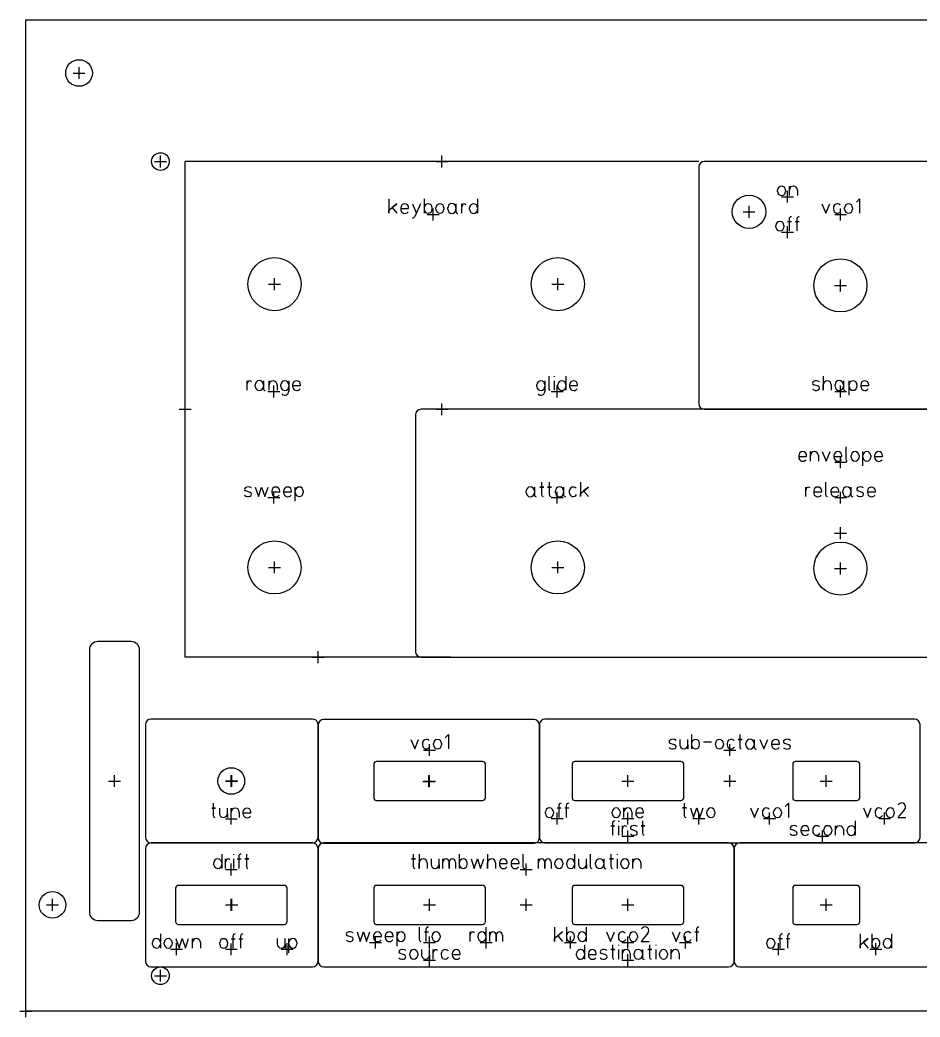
# Model space of a CAD drawing. Header units: millimetres. Extents: x -1 to 394, y -1 to 178.
# Drawn here: x -1.1 to 160.3, y -1.1 to 177.8 of the extents above; entities that cross this region are included whole.
import ezdxf

# ---------------------------------------------------------------- set-up
doc = ezdxf.new("R2010")
doc.units = ezdxf.units.MM
for name, color, linetype in [('Contour', 7, 'CONTINUOUS'), ('Engraving', 7, 'CONTINUOUS'), ('Reference_points', 1, 'CONTINUOUS')]:
    doc.layers.add(name, color=color, linetype=linetype)

msp = doc.modelspace()

# ---------------------------------------------------------------- linework, layer by layer
at = {"layer": 'Contour', "color": 7, "linetype": 'CONTINUOUS'}
for p, q in [((0, 0), (0, 177.8)), ((0, 177.8), (393.7, 177.8)), ((18.874, 66.275), (12.874, 66.275)), ((11.374, 64.775), (11.374, 17.775)), ((20.374, 17.775), (20.374, 64.775)), ((81.89, 44.775), (62.89, 44.775)), ((117.45, 44.775), (98.45, 44.775)), ((149.01, 44.775), (138.01, 44.775)), ((62.39, 44.275), (62.39, 38.275)), ((82.39, 38.275), (82.39, 44.275)), ((97.95, 44.275), (97.95, 38.275)), ((117.95, 38.275), (117.95, 44.275)), ((137.51, 44.275), (137.51, 38.275)), ((149.51, 38.275), (149.51, 44.275)), ((62.89, 37.775), (81.89, 37.775)), ((98.45, 37.775), (117.45, 37.775)), ((138.01, 37.775), (149.01, 37.775)), ((26.83, 22.05), (26.83, 16.05)), ((46.33, 22.55), (27.33, 22.55)), ((46.83, 16.05), (46.83, 22.05)), ((62.39, 22.05), (62.39, 16.05)), ((81.89, 22.55), (62.89, 22.55)), ((82.39, 16.05), (82.39, 22.05)), ((97.95, 22.05), (97.95, 16.05)), ((117.45, 22.55), (98.45, 22.55)), ((117.95, 16.05), (117.95, 22.05)), ((137.51, 22.05), (137.51, 16.05)), ((149.01, 22.55), (138.01, 22.55)), ((149.51, 16.05), (149.51, 22.05)), ((12.874, 16.275), (18.874, 16.275)), ((27.33, 15.55), (46.33, 15.55)), ((62.89, 15.55), (81.89, 15.55)), ((98.45, 15.55), (117.45, 15.55)), ((138.01, 15.55), (149.01, 15.55)), ((393.7, 0), (0, 0))]:
    msp.add_line(p, q, dxfattribs=at)
for centre, radius in [((9.525, 168.278), 2.387), ((24.13, 152.4), 1.587), ((129.67, 143.39), 3), ((44.577, 130.4), 4.762), ((95.377, 130.4), 4.762), ((146.05, 130.175), 4.762), ((44.577, 79.6), 4.762), ((95.377, 79.6), 4.762), ((146.05, 79.375), 4.762), ((36.83, 41.275), 2.387), ((4.775, 19.05), 2.387), ((24.13, 6.35), 1.587)]:
    msp.add_circle(centre, radius, dxfattribs=at)
for centre, radius, start, end in [((12.874, 64.775), 1.5, 90, 180), ((18.874, 64.775), 1.5, 0, 90), ((62.89, 44.275), 0.5, 90, 180), ((81.89, 44.275), 0.5, 0, 90), ((98.45, 44.275), 0.5, 90, 180), ((117.45, 44.275), 0.5, 0, 90), ((138.01, 44.275), 0.5, 90, 180), ((149.01, 44.275), 0.5, 0, 90), ((62.89, 38.275), 0.5, 180, 270), ((81.89, 38.275), 0.5, 270, 360), ((98.45, 38.275), 0.5, 180, 270), ((117.45, 38.275), 0.5, 270, 360), ((138.01, 38.275), 0.5, 180, 270), ((149.01, 38.275), 0.5, 270, 360), ((27.33, 22.05), 0.5, 90, 180), ((46.33, 22.05), 0.5, 0, 90), ((62.89, 22.05), 0.5, 90, 180), ((81.89, 22.05), 0.5, 0, 90), ((98.45, 22.05), 0.5, 90, 180), ((117.45, 22.05), 0.5, 0, 90), ((138.01, 22.05), 0.5, 90, 180), ((149.01, 22.05), 0.5, 0, 90), ((12.874, 17.775), 1.5, 180, 270), ((18.874, 17.775), 1.5, 270, 360), ((27.33, 16.05), 0.5, 180, 270), ((46.33, 16.05), 0.5, 270, 360), ((62.89, 16.05), 0.5, 180, 270), ((81.89, 16.05), 0.5, 270, 360), ((98.45, 16.05), 0.5, 180, 270), ((117.45, 16.05), 0.5, 270, 360), ((138.01, 16.05), 0.5, 180, 270), ((149.01, 16.05), 0.5, 270, 360)]:
    msp.add_arc(centre, radius, start, end, dxfattribs=at)
at = {"layer": 'Engraving', "color": 7, "linetype": 'CONTINUOUS'}
for p, q in [((28.575, 63.501), (28.575, 152.401)), ((120.65, 152.401), (28.576, 152.401)), ((170.45, 152.402), (121.65, 152.402)), ((120.65, 151.402), (120.65, 108.952)), ((134.80373, 147.00794), (134.80373, 147.29272)), ((136.22762, 147.29272), (136.22762, 147.00794)), ((136.91073, 146.295), (136.91073, 148.00367)), ((136.91073, 148.00367), (136.91073, 147.29172)), ((138.33462, 147.29172), (138.33462, 146.295)), ((65.10373, 145.683), (65.10373, 143.12)), ((71.42773, 145.682), (71.42773, 143.83094)), ((80.99462, 145.681), (80.99462, 143.82994)), ((148.91573, 145.11144), (149.48529, 145.681)), ((149.48529, 145.681), (149.48529, 143.118)), ((65.10373, 143.68956), (66.52762, 144.82867)), ((65.10373, 143.12), (65.10373, 143.68956)), ((66.52762, 144.82867), (65.67329, 144.1452)), ((65.67329, 144.1452), (66.52762, 143.12)), ((67.21173, 144.11572), (67.21173, 143.83094)), ((67.21173, 143.97333), (68.63562, 143.97333)), ((68.63562, 143.97333), (68.63562, 144.11572)), ((69.31973, 144.82767), (70.0032, 143.20443)), ((70.74362, 144.82767), (69.71842, 142.52097)), ((71.42773, 144.11572), (71.42773, 143.119)), ((72.85162, 143.83094), (72.85162, 144.11572)), ((73.53473, 143.83094), (73.53473, 144.11572)), ((74.95862, 144.11572), (74.95862, 143.83094)), ((75.64173, 143.82994), (75.64173, 144.11472)), ((77.12258, 144.82667), (77.12258, 143.82994)), ((77.12258, 144.11472), (77.12258, 143.43126)), ((78.14773, 143.118), (78.14773, 144.82667)), ((78.14773, 144.82667), (78.14773, 144.25711)), ((79.57073, 143.77299), (79.57073, 144.11472)), ((80.99462, 144.11472), (80.99462, 143.118)), ((142.70773, 144.82867), (143.41968, 143.12)), ((143.41968, 143.12), (144.13162, 144.82867)), ((144.81573, 144.11672), (144.81573, 143.83194)), ((146.80873, 143.83094), (146.80873, 144.11572)), ((148.23262, 144.11572), (148.23262, 143.83094)), ((136.56926, 141.65167), (137.2812, 141.65167)), ((136.85403, 142.07883), (136.85403, 139.943)), ((137.93526, 141.65167), (138.6472, 141.65167)), ((138.22003, 142.07883), (138.22003, 139.943)), ((134.48973, 140.65594), (134.48973, 140.94072)), ((135.91362, 140.94072), (135.91362, 140.65594)), ((39.68073, 111.36), (39.68073, 113.06867)), ((39.68073, 113.06867), (39.68073, 112.49911)), ((42.58558, 113.06867), (42.58558, 112.07194)), ((43.61173, 111.36), (43.61173, 113.06867)), ((43.61173, 113.06867), (43.61173, 112.35672)), ((47.14262, 113.06867), (47.14262, 112.07194)), ((93.05962, 113.06867), (93.05962, 112.07194)), ((93.74373, 113.923), (93.74373, 111.70173)), ((94.71273, 113.922), (94.71273, 113.77961)), ((94.71273, 113.06767), (94.71273, 111.359)), ((96.82062, 113.922), (96.82062, 112.07094)), ((142.99373, 113.923), (142.99373, 111.36)), ((146.58258, 113.06867), (146.58258, 112.07194)), ((147.60773, 112.07194), (147.60773, 113.06867)), ((41.10473, 112.07194), (41.10473, 112.35672)), ((42.58558, 112.35672), (42.58558, 111.67326)), ((45.03562, 112.35672), (45.03562, 111.36)), ((45.71873, 112.01499), (45.71873, 112.35672)), ((47.14262, 112.35672), (47.14262, 111.21761)), ((47.82573, 112.35672), (47.82573, 112.07194)), ((47.82573, 112.21433), (49.24962, 112.21433)), ((49.24962, 112.21433), (49.24962, 112.35672)), ((91.63573, 112.01499), (91.63573, 112.35672)), ((93.05962, 112.35672), (93.05962, 111.21761)), ((95.39673, 112.01399), (95.39673, 112.35572)), ((96.82062, 112.35572), (96.82062, 111.359)), ((97.50373, 112.35572), (97.50373, 112.07094)), ((97.50373, 112.21333), (98.92762, 112.21333)), ((98.92762, 112.21333), (98.92762, 112.35572)), ((142.05346, 112.10042), (141.28456, 112.35672)), ((142.99373, 111.36), (142.99373, 112.35672)), ((144.41762, 112.35672), (144.41762, 111.36)), ((145.10173, 112.07194), (145.10173, 112.35672)), ((146.58258, 112.35672), (146.58258, 111.67326)), ((147.60773, 110.50567), (147.60773, 112.35672)), ((149.03162, 112.35672), (149.03162, 112.07194)), ((149.71473, 112.35572), (149.71473, 112.07094)), ((149.71473, 112.21333), (151.13862, 112.21333)), ((151.13862, 112.21333), (151.13862, 112.35572)), ((221.251, 107.953), (70.849, 107.953)), ((121.65, 107.952), (170.45, 107.952)), ((69.849, 106.953), (69.849, 64.503)), ((140.68673, 98.656), (140.68673, 100.36467)), ((140.68673, 100.36467), (140.68673, 99.65272)), ((142.79473, 100.36467), (143.50668, 98.656)), ((143.50668, 98.656), (144.21862, 100.36467)), ((147.00973, 101.219), (147.00973, 98.99773)), ((150.08473, 99.36594), (150.08473, 100.36267)), ((138.57873, 99.65272), (138.57873, 99.36794)), ((138.57873, 99.51033), (140.00262, 99.51033)), ((140.00262, 99.51033), (140.00262, 99.65272)), ((142.11062, 99.65272), (142.11062, 98.656)), ((144.90273, 99.65272), (144.90273, 99.36794)), ((144.90273, 99.51033), (146.32662, 99.51033)), ((146.32662, 99.51033), (146.32662, 99.65272)), ((147.97773, 99.36694), (147.97773, 99.65172)), ((149.40162, 99.65172), (149.40162, 99.36694)), ((150.08473, 97.79967), (150.08473, 99.65072)), ((151.50862, 99.65072), (151.50862, 99.36594)), ((152.19173, 99.64972), (152.19173, 99.36494)), ((152.19173, 99.50733), (153.61562, 99.50733)), ((153.61562, 99.50733), (153.61562, 99.64972)), ((92.46303, 94.867), (92.46303, 94.01267)), ((93.83003, 94.866), (93.83003, 94.01167)), ((99.43973, 94.864), (99.43973, 92.301)), ((143.39173, 94.867), (143.39173, 92.64573)), ((40.19346, 93.04442), (39.42456, 93.30072)), ((41.13373, 94.01267), (41.70329, 92.304)), ((41.70329, 92.304), (42.27284, 94.01267)), ((42.27284, 94.01267), (42.8424, 92.304)), ((42.8424, 92.304), (43.41196, 94.01267)), ((44.09573, 93.30072), (44.09573, 93.01594)), ((44.09573, 93.15833), (45.51962, 93.15833)), ((45.51962, 93.15833), (45.51962, 93.30072)), ((46.20273, 93.30072), (46.20273, 93.01594)), ((46.20273, 93.15833), (47.62662, 93.15833)), ((47.62662, 93.15833), (47.62662, 93.30072)), ((48.30973, 93.01594), (48.30973, 94.01267)), ((48.30973, 91.44967), (48.30973, 93.30072)), ((49.73362, 93.30072), (49.73362, 93.01594)), ((89.69973, 93.01594), (89.69973, 93.30072)), ((91.18058, 94.01267), (91.18058, 93.01594)), ((91.18058, 93.30072), (91.18058, 92.61726)), ((92.8902, 94.01267), (92.17826, 94.01267)), ((92.17826, 94.01267), (92.46303, 94.01267)), ((92.46303, 94.01267), (92.8902, 94.01267)), ((92.46303, 94.01267), (92.46303, 92.64573)), ((94.2572, 94.01167), (93.54526, 94.01167)), ((93.54526, 94.01167), (93.83003, 94.01167)), ((93.83003, 94.01167), (94.2572, 94.01167)), ((93.83003, 94.01167), (93.83003, 92.64473)), ((94.94073, 93.01394), (94.94073, 93.29872)), ((96.42158, 94.01067), (96.42158, 93.01394)), ((96.42158, 93.29872), (96.42158, 92.61526)), ((97.44673, 93.29872), (97.44673, 93.01394)), ((99.43973, 92.87056), (100.86362, 94.00967)), ((100.86362, 94.00967), (100.00929, 93.3262)), ((100.00929, 93.3262), (100.86362, 92.301)), ((139.85973, 92.304), (139.85973, 94.01267)), ((139.85973, 94.01267), (139.85973, 93.44311)), ((141.28373, 93.30072), (141.28373, 93.01594)), ((141.28373, 93.15833), (142.70762, 93.15833)), ((142.70762, 93.15833), (142.70762, 93.30072)), ((144.36073, 93.29972), (144.36073, 93.01494)), ((144.36073, 93.15733), (145.78462, 93.15733)), ((145.78462, 93.15733), (145.78462, 93.29972)), ((146.46773, 93.01494), (146.46773, 93.29972)), ((147.94858, 94.01167), (147.94858, 93.01494)), ((147.94858, 93.29972), (147.94858, 92.61626)), ((149.97046, 93.04342), (149.20156, 93.29972)), ((150.90973, 93.29972), (150.90973, 93.01494)), ((150.90973, 93.15733), (152.33362, 93.15733)), ((152.33362, 93.15733), (152.33362, 93.29972)), ((99.43973, 92.301), (99.43973, 92.87056)), ((76.2, 63.501), (28.576, 63.501)), ((70.849, 63.503), (221.251, 63.503)), ((51.3895, 52.394), (22.4325, 52.394)), ((91.079, 52.324), (53.389, 52.324)), ((159.3375, 52.388), (93.0765, 52.388)), ((21.4325, 51.394), (21.4325, 31.168)), ((52.389, 51.324), (52.389, 31.098)), ((52.3895, 31.168), (52.3895, 51.394)), ((92.0765, 51.388), (92.0765, 31.162)), ((92.079, 31.098), (92.079, 51.324)), ((160.3375, 31.162), (160.3375, 51.388)), ((69.00173, 48.73967), (69.71368, 47.031)), ((69.71368, 47.031), (70.42562, 48.73967)), ((75.20973, 49.02244), (75.77929, 49.592)), ((75.77929, 49.592), (75.77929, 47.029)), ((117.26573, 48.73967), (117.26573, 47.74294)), ((118.68962, 47.031), (118.68962, 48.73967)), ((119.37373, 49.594), (119.37373, 47.74294)), ((121.48173, 48.3125), (122.96258, 48.3125)), ((128.4312, 48.73767), (127.71926, 48.73767)), ((127.71926, 48.73767), (128.00403, 48.73767)), ((128.00403, 49.592), (128.00403, 48.73767)), ((128.00403, 48.73767), (128.4312, 48.73767)), ((128.00403, 48.73767), (128.00403, 47.37073)), ((130.59458, 48.73667), (130.59458, 47.73994)), ((131.61973, 48.73667), (132.33168, 47.028)), ((132.33168, 47.028), (133.04362, 48.73667)), ((71.10973, 48.02772), (71.10973, 47.74294)), ((73.10273, 47.74194), (73.10273, 48.02672)), ((74.52662, 48.02672), (74.52662, 47.74194)), ((116.32546, 47.77142), (115.55656, 48.02772)), ((118.68962, 47.74294), (118.68962, 47.031)), ((119.37373, 48.02772), (119.37373, 47.031)), ((120.79762, 47.74294), (120.79762, 48.02772)), ((123.64673, 47.74294), (123.64673, 48.02772)), ((125.07062, 48.02772), (125.07062, 47.74294)), ((125.75473, 48.02672), (125.75473, 47.74194)), ((129.11373, 47.73994), (129.11373, 48.02472)), ((130.59458, 48.02472), (130.59458, 47.34126)), ((133.72673, 48.02472), (133.72673, 47.73994)), ((133.72673, 47.88233), (135.15062, 47.88233)), ((135.15062, 47.88233), (135.15062, 48.02472)), ((136.83046, 47.76842), (136.06156, 48.02472)), ((34.0252, 36.42567), (33.31326, 36.42567)), ((33.31326, 36.42567), (33.59803, 36.42567)), ((33.59803, 37.28), (33.59803, 36.42567)), ((33.59803, 36.42567), (34.0252, 36.42567)), ((33.59803, 36.42567), (33.59803, 35.05873)), ((34.70873, 36.42467), (34.70873, 35.42794)), ((36.13262, 34.716), (36.13262, 36.42467)), ((36.81673, 34.716), (36.81673, 36.42467)), ((36.81673, 36.42467), (36.81673, 35.71272)), ((95.25026, 36.43567), (95.9622, 36.43567)), ((95.53503, 36.86283), (95.53503, 34.727)), ((96.61626, 36.43567), (97.3282, 36.43567)), ((96.90103, 36.86283), (96.90103, 34.727)), ((107.23973, 34.727), (107.23973, 36.43567)), ((107.23973, 36.43567), (107.23973, 35.72372)), ((118.4732, 36.43667), (117.76126, 36.43667)), ((117.76126, 36.43667), (118.04603, 36.43667)), ((118.04603, 37.291), (118.04603, 36.43667)), ((118.04603, 36.43667), (118.4732, 36.43667)), ((118.04603, 36.43667), (118.04603, 35.06973)), ((119.15673, 36.43567), (119.72629, 34.727)), ((119.72629, 34.727), (120.29584, 36.43567)), ((120.29584, 36.43567), (120.8654, 34.727)), ((120.8654, 34.727), (121.43496, 36.43567)), ((129.96073, 36.43667), (130.67268, 34.728)), ((130.67268, 34.728), (131.38462, 36.43667)), ((136.16873, 36.71944), (136.73829, 37.289)), ((136.73829, 37.289), (136.73829, 34.726)), ((150.17373, 36.43667), (150.88568, 34.728)), ((150.88568, 34.728), (151.59762, 36.43667)), ((157.5788, 36.17837), (156.38273, 34.726)), ((156.41121, 37.0327), (156.58208, 37.17509)), ((36.13262, 35.42794), (36.13262, 34.716)), ((38.24062, 35.71272), (38.24062, 34.716)), ((38.92373, 35.71272), (38.92373, 35.42794)), ((38.92373, 35.57033), (40.34762, 35.57033)), ((40.34762, 35.57033), (40.34762, 35.71272)), ((93.17073, 35.43994), (93.17073, 35.72472)), ((94.59462, 35.72472), (94.59462, 35.43994)), ((105.13173, 35.43994), (105.13173, 35.72472)), ((106.28473, 34.116), (106.28473, 33.97361)), ((106.55562, 35.72472), (106.55562, 35.43994)), ((108.66362, 35.72372), (108.66362, 34.727)), ((109.34673, 35.72372), (109.34673, 35.43894)), ((109.34673, 35.58133), (110.77062, 35.58133)), ((110.58403, 34.116), (110.58403, 33.26167)), ((110.77062, 35.58133), (110.77062, 35.72372)), ((122.11773, 35.43894), (122.11773, 35.72372)), ((123.54162, 35.72372), (123.54162, 35.43894)), ((132.06873, 35.72472), (132.06873, 35.43994)), ((134.06173, 35.43894), (134.06173, 35.72372)), ((135.48562, 35.72372), (135.48562, 35.43894)), ((148.71462, 34.114), (148.71462, 32.26294)), ((152.28173, 35.72472), (152.28173, 35.43994)), ((154.27573, 35.43894), (154.27573, 35.72372)), ((155.69962, 35.72372), (155.69962, 35.43894)), ((156.38273, 34.726), (157.80662, 34.726)), ((104.88926, 33.26167), (105.6012, 33.26167)), ((105.17403, 33.68883), (105.17403, 31.553)), ((106.28473, 33.26167), (106.28473, 31.553)), ((106.96873, 31.553), (106.96873, 33.26167)), ((106.96873, 33.26167), (106.96873, 32.69211)), ((109.38846, 32.29342), (108.61956, 32.54972)), ((111.0112, 33.26167), (110.29926, 33.26167)), ((110.29926, 33.26167), (110.58403, 33.26167)), ((110.58403, 33.26167), (111.0112, 33.26167)), ((110.58403, 33.26167), (110.58403, 31.89473)), ((138.03446, 32.29342), (137.26556, 32.54972)), ((138.97473, 32.54972), (138.97473, 32.26494)), ((138.97473, 32.40733), (140.39862, 32.40733)), ((140.39862, 32.40733), (140.39862, 32.54972)), ((141.08273, 32.54972), (141.08273, 32.26494)), ((143.07673, 32.26394), (143.07673, 32.54872)), ((144.50062, 32.54872), (144.50062, 32.26394)), ((145.18373, 31.551), (145.18373, 33.25967)), ((145.18373, 33.25967), (145.18373, 32.54772)), ((146.60762, 32.54772), (146.60762, 31.551)), ((147.29073, 32.20599), (147.29073, 32.54772)), ((148.71462, 32.54772), (148.71462, 31.551)), ((21.4305, 29.1635), (21.4305, 8.9385)), ((51.3875, 30.1635), (22.4305, 30.1635)), ((22.4325, 30.168), (51.3895, 30.168)), ((52.387, 29.1635), (52.387, 8.9385)), ((52.3875, 8.9385), (52.3875, 29.1635)), ((126.001, 30.1635), (53.387, 30.1635)), ((53.389, 30.098), (91.079, 30.098)), ((93.0765, 30.162), (159.3375, 30.162)), ((127.0005, 29.1635), (127.0005, 8.9385)), ((127.001, 8.9385), (127.001, 29.1635)), ((266.8915, 30.1635), (128.0005, 30.1635)), ((35.12262, 28.163), (35.12262, 26.31194)), ((35.80673, 25.6), (35.80673, 27.30867)), ((35.80673, 27.30867), (35.80673, 26.73911)), ((37.22973, 28.163), (37.22973, 28.02061)), ((37.22973, 27.30867), (37.22973, 25.6)), ((37.88426, 27.30867), (38.5962, 27.30867)), ((38.16903, 27.73583), (38.16903, 25.6)), ((39.9622, 27.30867), (39.25026, 27.30867)), ((39.25026, 27.30867), (39.53503, 27.30867)), ((39.53503, 28.163), (39.53503, 27.30867)), ((39.53503, 27.30867), (39.9622, 27.30867)), ((39.53503, 27.30867), (39.53503, 25.94173)), ((69.8602, 27.30867), (69.14826, 27.30867)), ((69.14826, 27.30867), (69.43303, 27.30867)), ((69.43303, 28.163), (69.43303, 27.30867)), ((69.43303, 27.30867), (69.8602, 27.30867)), ((69.43303, 27.30867), (69.43303, 25.94173)), ((70.54373, 28.162), (70.54373, 25.599)), ((72.65173, 27.30767), (72.65173, 26.31094)), ((74.07562, 25.599), (74.07562, 27.30767)), ((74.75973, 25.599), (74.75973, 27.30767)), ((74.75973, 27.30767), (74.75973, 26.73811)), ((77.72173, 28.162), (77.72173, 26.31094)), ((79.82973, 27.30767), (80.39929, 25.599)), ((80.39929, 25.599), (80.96884, 27.30767)), ((80.96884, 27.30767), (81.5384, 25.599)), ((81.5384, 25.599), (82.10796, 27.30767)), ((82.79173, 28.162), (82.79173, 25.599)), ((89.11573, 28.162), (89.11573, 25.94073)), ((91.90573, 25.598), (91.90573, 27.30667)), ((91.90573, 27.30667), (91.90573, 26.73711)), ((98.39762, 28.16), (98.39762, 26.30894)), ((99.08073, 27.30567), (99.08073, 26.30894)), ((100.50462, 25.597), (100.50462, 27.30567)), ((101.18773, 28.16), (101.18773, 25.93873)), ((103.63658, 27.30467), (103.63658, 26.30794)), ((105.3452, 27.30467), (104.63326, 27.30467)), ((104.63326, 27.30467), (104.91803, 27.30467)), ((104.91803, 28.159), (104.91803, 27.30467)), ((104.91803, 27.30467), (105.3452, 27.30467)), ((104.91803, 27.30467), (104.91803, 25.93773)), ((106.02773, 28.158), (106.02773, 28.01561)), ((106.02773, 27.30367), (106.02773, 25.595)), ((108.81773, 25.594), (108.81773, 27.30267)), ((108.81773, 27.30267), (108.81773, 26.59072)), ((33.69873, 26.25499), (33.69873, 26.59672)), ((35.12262, 26.59672), (35.12262, 25.6)), ((70.54373, 25.599), (70.54373, 26.59572)), ((71.96762, 26.59572), (71.96762, 25.599)), ((74.07562, 26.31094), (74.07562, 25.599)), ((75.89884, 26.73811), (75.89884, 25.599)), ((75.89884, 25.599), (75.89884, 26.73811)), ((77.03796, 26.73811), (77.03796, 25.599)), ((77.72173, 26.59572), (77.72173, 25.599)), ((79.14562, 26.31094), (79.14562, 26.59572)), ((82.79173, 25.599), (82.79173, 26.59572)), ((84.21562, 26.59572), (84.21562, 25.599)), ((84.89973, 26.59572), (84.89973, 26.31094)), ((84.89973, 26.45333), (86.32362, 26.45333)), ((86.32362, 26.45333), (86.32362, 26.59572)), ((87.00773, 26.59572), (87.00773, 26.31094)), ((87.00773, 26.45333), (88.43162, 26.45333)), ((88.43162, 26.45333), (88.43162, 26.59572)), ((93.04484, 26.73711), (93.04484, 25.598)), ((93.04484, 25.598), (93.04484, 26.73711)), ((94.18396, 26.73711), (94.18396, 25.598)), ((94.86673, 26.30994), (94.86673, 26.59472)), ((96.29062, 26.59472), (96.29062, 26.30994)), ((96.97373, 26.25199), (96.97373, 26.59372)), ((98.39762, 26.59372), (98.39762, 25.597)), ((100.50462, 26.30894), (100.50462, 25.597)), ((102.15573, 26.30794), (102.15573, 26.59272)), ((103.63658, 26.59272), (103.63658, 25.90926)), ((106.71073, 26.30694), (106.71073, 26.59172)), ((108.13462, 26.59172), (108.13462, 26.30694)), ((110.24162, 26.59072), (110.24162, 25.594)), ((70.51173, 15.066), (70.51173, 12.84473)), ((71.73703, 14.63783), (71.73703, 12.502)), ((82.49362, 15.066), (82.49362, 13.21494)), ((94.81273, 15.066), (94.81273, 12.503)), ((96.92073, 15.065), (96.92073, 13.21394)), ((100.45162, 15.065), (100.45162, 13.21394)), ((110.37221, 14.8077), (110.54308, 14.95009)), ((120.23503, 14.63783), (120.23503, 12.502)), ((24.11262, 13.875), (24.11262, 12.02394)), ((26.90473, 13.01967), (27.47429, 11.311)), ((27.47429, 11.311), (28.04384, 13.01967)), ((28.04384, 13.01967), (28.6134, 11.311)), ((28.6134, 11.311), (29.18296, 13.01967)), ((29.86573, 11.311), (29.86573, 13.01967)), ((29.86573, 13.01967), (29.86573, 12.30772)), ((36.83126, 12.99067), (37.5432, 12.99067)), ((37.11603, 13.41783), (37.11603, 11.282)), ((38.19726, 12.99067), (38.9092, 12.99067)), ((38.48203, 13.41783), (38.48203, 11.282)), ((45.06673, 13.02067), (45.06673, 12.02394)), ((46.49062, 11.312), (46.49062, 13.02067)), ((47.17373, 12.02394), (47.17373, 13.02067)), ((58.43546, 13.24342), (57.66656, 13.49972)), ((59.37573, 14.21167), (59.94529, 12.503)), ((59.94529, 12.503), (60.51484, 14.21167)), ((60.51484, 14.21167), (61.0844, 12.503)), ((61.0844, 12.503), (61.65396, 14.21167)), ((62.33773, 13.49972), (62.33773, 13.21494)), ((62.33773, 13.35733), (63.76162, 13.35733)), ((63.76162, 13.35733), (63.76162, 13.49972)), ((64.44473, 13.49972), (64.44473, 13.21494)), ((64.44473, 13.35733), (65.86862, 13.35733)), ((65.86862, 13.35733), (65.86862, 13.49972)), ((66.55173, 13.21494), (66.55173, 14.21167)), ((66.55173, 11.64867), (66.55173, 13.49972)), ((67.97562, 13.49972), (67.97562, 13.21494)), ((71.45226, 14.21067), (72.1642, 14.21067)), ((72.84673, 13.21394), (72.84673, 13.49872)), ((74.27062, 13.49872), (74.27062, 13.21394)), ((79.64573, 12.503), (79.64573, 14.21167)), ((79.64573, 14.21167), (79.64573, 13.64211)), ((81.06973, 13.15799), (81.06973, 13.49972)), ((82.49362, 13.49972), (82.49362, 12.503)), ((83.17673, 12.503), (83.17673, 14.21167)), ((83.17673, 14.21167), (83.17673, 13.64211)), ((84.31584, 13.64211), (84.31584, 12.503)), ((84.31584, 12.503), (84.31584, 13.64211)), ((85.45496, 13.64211), (85.45496, 12.503)), ((94.81273, 13.07256), (96.23662, 14.21167)), ((94.81273, 12.503), (94.81273, 13.07256)), ((96.23662, 14.21167), (95.38229, 13.5282)), ((95.38229, 13.5282), (96.23662, 12.503)), ((96.92073, 13.49872), (96.92073, 12.502)), ((98.34462, 13.21394), (98.34462, 13.49872)), ((99.02773, 13.15699), (99.02773, 13.49872)), ((100.45162, 13.49872), (100.45162, 12.502)), ((104.13473, 14.21167), (104.84668, 12.503)), ((104.84668, 12.503), (105.55862, 14.21167)), ((106.24273, 13.49972), (106.24273, 13.21494)), ((108.23673, 13.21394), (108.23673, 13.49872)), ((109.66062, 13.49872), (109.66062, 13.21394)), ((111.5398, 13.95337), (110.34373, 12.501)), ((115.87773, 14.21167), (116.58968, 12.503)), ((116.58968, 12.503), (117.30162, 14.21167)), ((117.98573, 13.49972), (117.98573, 13.21494)), ((119.95026, 14.21067), (120.6622, 14.21067)), ((134.93826, 13.01967), (135.6502, 13.01967)), ((135.22303, 13.44683), (135.22303, 11.311)), ((136.30426, 13.01967), (137.0162, 13.01967)), ((136.58903, 13.44683), (136.58903, 11.311)), ((149.58173, 13.875), (149.58173, 11.312)), ((149.58173, 11.88156), (151.00562, 13.02067)), ((151.00562, 13.02067), (150.15129, 12.3372)), ((151.68973, 13.874), (151.68973, 12.02294)), ((155.22062, 13.874), (155.22062, 12.02294)), ((22.68873, 11.96699), (22.68873, 12.30872)), ((24.11262, 12.30872), (24.11262, 11.312)), ((24.79673, 12.02394), (24.79673, 12.30872)), ((26.22062, 12.30872), (26.22062, 12.02394)), ((31.28962, 12.30772), (31.28962, 11.311)), ((34.75173, 11.99494), (34.75173, 12.27972)), ((36.17562, 12.27972), (36.17562, 11.99494)), ((46.49062, 12.02394), (46.49062, 11.312)), ((47.17373, 10.45767), (47.17373, 12.30872)), ((48.59762, 12.30872), (48.59762, 12.02394)), ((70.93973, 11.03567), (70.93973, 10.03894)), ((72.36362, 9.327), (72.36362, 11.03567)), ((73.04673, 9.327), (73.04673, 11.03567)), ((73.04673, 11.03567), (73.04673, 10.46611)), ((100.17662, 11.891), (100.17662, 10.03994)), ((105.5892, 11.03667), (104.87726, 11.03667)), ((104.87726, 11.03667), (105.16203, 11.03667)), ((105.16203, 11.891), (105.16203, 11.03667)), ((105.16203, 11.03667), (105.5892, 11.03667)), ((105.16203, 11.03667), (105.16203, 9.66973)), ((106.27273, 11.89), (106.27273, 11.74761)), ((106.27273, 11.03567), (106.27273, 9.327)), ((106.95673, 9.327), (106.95673, 11.03567)), ((106.95673, 11.03567), (106.95673, 10.32372)), ((110.34373, 12.501), (111.76762, 12.501)), ((110.54458, 11.03567), (110.54458, 10.03894)), ((112.2532, 11.03567), (111.54126, 11.03567)), ((111.54126, 11.03567), (111.82603, 11.03567)), ((111.82603, 11.89), (111.82603, 11.03567)), ((111.82603, 11.03567), (112.2532, 11.03567)), ((111.82603, 11.03567), (111.82603, 9.66873)), ((112.93573, 11.889), (112.93573, 11.74661)), ((112.93573, 11.03467), (112.93573, 9.326)), ((115.72573, 9.325), (115.72573, 11.03367)), ((115.72573, 11.03367), (115.72573, 10.32172)), ((132.85873, 12.02394), (132.85873, 12.30872)), ((134.28262, 12.30872), (134.28262, 12.02394)), ((149.58173, 11.312), (149.58173, 11.88156)), ((150.15129, 12.3372), (151.00562, 11.312)), ((151.68973, 12.30772), (151.68973, 11.311)), ((153.11362, 12.02294), (153.11362, 12.30772)), ((153.79673, 11.96599), (153.79673, 12.30772)), ((155.22062, 12.30772), (155.22062, 11.311)), ((67.89146, 10.06842), (67.12256, 10.32472)), ((68.83173, 10.03994), (68.83173, 10.32472)), ((70.25562, 10.32472), (70.25562, 10.03994)), ((72.36362, 10.03894), (72.36362, 9.327)), ((74.46973, 10.32372), (74.46973, 10.03894)), ((76.46273, 10.32272), (76.46273, 10.03794)), ((76.46273, 10.18033), (77.88662, 10.18033)), ((77.88662, 10.18033), (77.88662, 10.32272)), ((98.75273, 9.98299), (98.75273, 10.32472)), ((100.17662, 10.32472), (100.17662, 9.328)), ((100.86073, 10.32472), (100.86073, 10.03994)), ((100.86073, 10.18233), (102.28462, 10.18233)), ((102.28462, 10.18233), (102.28462, 10.32472)), ((103.96546, 10.06842), (103.19656, 10.32472)), ((108.38062, 10.32372), (108.38062, 9.327)), ((109.06373, 10.03894), (109.06373, 10.32372)), ((110.54458, 10.32372), (110.54458, 9.64026)), ((113.61873, 10.03794), (113.61873, 10.32272)), ((115.04262, 10.32272), (115.04262, 10.03794)), ((117.14962, 10.32172), (117.14962, 9.325)), ((22.4305, 7.9385), (51.3875, 7.9385)), ((53.387, 7.9385), (126.001, 7.9385)), ((128.0005, 7.9385), (266.8915, 7.9385))]:
    msp.add_line(p, q, dxfattribs=at)
for centre, radius, start, end in [((121.65, 151.402), 1, 90, 180), ((135.51568, 147.29272), 0.71194, 0, 180), ((135.51568, 147.00794), 0.71194, -180, 0), ((137.62268, 147.29172), 0.71194, 0, 180), ((67.95831, 143.83035), 0.74658, 179.95424, 322.44599), ((67.92368, 144.11572), 0.71194, 0, 180), ((72.13968, 144.11572), 0.71194, 0, 180), ((72.13968, 143.83094), 0.71194, 180, 360), ((74.24668, 144.11572), 0.71194, 0, 180), ((74.24668, 143.83094), 0.71194, -180, 0), ((76.38216, 144.11472), 0.74042, 0, 180), ((76.38216, 143.82994), 0.74042, -180, 0), ((77.53546, 143.46955), 0.41466, 185.29897, 260.11981), ((78.77704, 144.25713), 0.62931, 140.69073, 180.00162), ((78.60338, 144.39827), 0.40553, 39.42406, 140.57594), ((80.28268, 144.11472), 0.71194, 0, 180), ((80.28268, 143.80147), 0.71251, -177.70939, 2.29061), ((145.52177, 144.12161), 0.70606, 42.74595, 180.39666), ((145.5232, 143.83253), 0.70747, 180.04758, 328.39092), ((147.52068, 144.11572), 0.71194, 0, 180), ((147.52068, 143.83094), 0.71194, -180, 0), ((69.3241, 142.69611), 0.43146, 269.41954, 336.05092), ((135.20168, 140.94072), 0.71194, 0, 180), ((137.27895, 142.08109), 0.42492, 89.69622, 180.30378), ((138.64495, 142.08109), 0.42492, 89.69622, 180.30378), ((135.20168, 140.65594), 0.71194, -180, 0), ((40.31004, 112.49913), 0.62931, 140.69073, 180.00162), ((40.13638, 112.64027), 0.40553, 39.42406, 140.57594), ((41.84516, 112.35672), 0.74042, 0, 180), ((44.32368, 112.35672), 0.71194, 0, 180), ((46.43068, 112.35672), 0.71194, 0, 180), ((48.53768, 112.35672), 0.71194, 0, 180), ((92.34768, 112.35672), 0.71194, 0, 180), ((96.10868, 112.35572), 0.71194, 0, 180), ((98.21568, 112.35572), 0.71194, 0, 180), ((141.38713, 112.66822), 0.32795, 119.10762, 251.77304), ((141.72395, 112.07649), 1.00882, 54.50145, 119.47297), ((143.70568, 112.35672), 0.71194, 0, 180), ((145.84216, 112.35672), 0.74042, 0, 180), ((148.31968, 112.35672), 0.71194, 0, 180), ((150.42668, 112.35572), 0.71194, 0, 180), ((41.84516, 112.07194), 0.74042, -180, 0), ((42.99846, 111.71155), 0.41466, 185.29897, 260.11981), ((46.43068, 112.04347), 0.71251, -177.70939, 2.29061), ((46.42465, 111.21382), 0.71798, -134.87369, 0.30252), ((48.57231, 112.07135), 0.74658, 179.95424, 322.44599), ((92.34768, 112.04347), 0.71251, -177.70939, 2.29061), ((92.34165, 111.21382), 0.71798, -134.87369, 0.30252), ((94.09105, 111.70164), 0.34731, 179.98432, 259.62682), ((96.10868, 112.04247), 0.71251, -177.70939, 2.29061), ((98.25031, 112.07035), 0.74658, 179.95424, 322.44599), ((141.70351, 112.30745), 0.96757, 228.05192, 293.02344), ((141.9395, 111.75335), 0.3653, 292.94873, 431.82316), ((145.84216, 112.07194), 0.74042, -180, 0), ((146.99546, 111.71155), 0.41466, 185.29897, 260.11981), ((148.31968, 112.07194), 0.71194, -180, 0), ((150.46131, 112.07035), 0.74658, 179.95424, 322.44599), ((70.849, 106.953), 1, 90, 180), ((121.65, 108.952), 1, 180, 270), ((139.29068, 99.65272), 0.71194, 0, 180), ((141.39868, 99.65272), 0.71194, 0, 180), ((145.61468, 99.65272), 0.71194, 0, 180), ((148.68968, 99.65172), 0.71194, 0, 180), ((150.79668, 99.65072), 0.71194, 0, 180), ((152.90368, 99.64972), 0.71194, 0, 180), ((139.32531, 99.36735), 0.74658, 179.95424, 322.44599), ((145.64931, 99.36735), 0.74658, 179.95424, 322.44599), ((147.35705, 98.99764), 0.34731, 179.98432, 259.62682), ((148.68968, 99.36694), 0.71194, -180, 0), ((150.79668, 99.36594), 0.71194, -180, 0), ((152.93831, 99.36435), 0.74658, 179.95424, 322.44599), ((39.52713, 93.61222), 0.32795, 119.10762, 251.77304), ((39.86395, 93.02049), 1.00882, 54.50145, 119.47297), ((40.0795, 92.69735), 0.3653, 292.94873, 431.82316), ((44.84231, 93.01535), 0.74658, 179.95424, 322.44599), ((44.80768, 93.30072), 0.71194, 0, 180), ((46.94931, 93.01535), 0.74658, 179.95424, 322.44599), ((46.91468, 93.30072), 0.71194, 0, 180), ((49.02168, 93.30072), 0.71194, 0, 180), ((49.02168, 93.01594), 0.71194, -180, 0), ((90.44016, 93.30072), 0.74042, 0, 180), ((90.44016, 93.01594), 0.74042, -180, 0), ((95.68116, 93.29872), 0.74042, 0, 180), ((95.68116, 93.01394), 0.74042, -180, 0), ((98.15277, 93.30361), 0.70606, 42.74595, 180.39666), ((98.1542, 93.01453), 0.70747, 180.04758, 328.39092), ((140.48904, 93.44313), 0.62931, 140.69073, 180.00162), ((140.31538, 93.58427), 0.40553, 39.42406, 140.57594), ((142.03031, 93.01535), 0.74658, 179.95424, 322.44599), ((141.99568, 93.30072), 0.71194, 0, 180), ((145.10731, 93.01435), 0.74658, 179.95424, 322.44599), ((145.07268, 93.29972), 0.71194, 0, 180), ((147.20816, 93.29972), 0.74042, 0, 180), ((147.20816, 93.01494), 0.74042, -180, 0), ((149.30413, 93.61122), 0.32795, 119.10762, 251.77304), ((149.64095, 93.01949), 1.00882, 54.50145, 119.47297), ((149.8565, 92.69635), 0.3653, 292.94873, 431.82316), ((151.65631, 93.01435), 0.74658, 179.95424, 322.44599), ((151.62168, 93.29972), 0.71194, 0, 180), ((39.84351, 93.25145), 0.96757, 228.05192, 293.02344), ((91.59346, 92.65555), 0.41466, 185.29897, 260.11981), ((92.81035, 92.64564), 0.34731, 179.98432, 259.62682), ((94.17735, 92.64464), 0.34731, 179.98432, 259.62682), ((96.83446, 92.65355), 0.41466, 185.29897, 260.11981), ((143.73905, 92.64564), 0.34731, 179.98432, 259.62682), ((148.36146, 92.65455), 0.41466, 185.29897, 260.11981), ((149.62051, 93.25045), 0.96757, 228.05192, 293.02344), ((70.849, 64.503), 1, 180, 270), ((22.4325, 51.394), 1, 90, 180), ((51.3895, 51.394), 1, 0, 90), ((53.389, 51.324), 1, 90, 180), ((91.079, 51.324), 1, 0, 90), ((93.0765, 51.388), 1, 90, 180), ((159.3375, 51.388), 1, 0, 90), ((71.81577, 48.03261), 0.70606, 42.74595, 180.39666), ((73.81468, 48.02672), 0.71194, 0, 180), ((115.65913, 48.33922), 0.32795, 119.10762, 251.77304), ((115.99595, 47.74749), 1.00882, 54.50145, 119.47297), ((120.08568, 48.02772), 0.71194, 0, 180), ((124.35868, 48.02772), 0.71194, 0, 180), ((126.46077, 48.03161), 0.70606, 42.74595, 180.39666), ((129.85416, 48.02472), 0.74042, 0, 180), ((134.43868, 48.02472), 0.71194, 0, 180), ((136.16413, 48.33622), 0.32795, 119.10762, 251.77304), ((136.50095, 47.74449), 1.00882, 54.50145, 119.47297), ((71.8172, 47.74353), 0.70747, 180.04758, 328.39092), ((73.81468, 47.74194), 0.71194, -180, 0), ((115.97551, 47.97845), 0.96757, 228.05192, 293.02344), ((116.2115, 47.42435), 0.3653, 292.94873, 431.82316), ((117.97768, 47.74294), 0.71194, 180, 360), ((120.08568, 47.74294), 0.71194, 180, 360), ((124.35868, 47.74294), 0.71194, -180, 0), ((126.4622, 47.74253), 0.70747, 180.04758, 328.39092), ((128.35135, 47.37064), 0.34731, 179.98432, 259.62682), ((129.85416, 47.73994), 0.74042, -180, 0), ((131.00746, 47.37955), 0.41466, 185.29897, 260.11981), ((134.47331, 47.73935), 0.74658, 179.95424, 322.44599), ((136.48051, 47.97545), 0.96757, 228.05192, 293.02344), ((136.7165, 47.42135), 0.3653, 292.94873, 431.82316), ((37.52868, 35.71272), 0.71194, 0, 180), ((39.63568, 35.71272), 0.71194, 0, 180), ((93.88268, 35.72472), 0.71194, 0, 180), ((95.95995, 36.86509), 0.42492, 89.69622, 180.30378), ((97.32595, 36.86509), 0.42492, 89.69622, 180.30378), ((105.84368, 35.72472), 0.71194, 0, 180), ((107.95168, 35.72372), 0.71194, 0, 180), ((110.05868, 35.72372), 0.71194, 0, 180), ((122.82968, 35.72372), 0.71194, 0, 180), ((132.77477, 35.72961), 0.70606, 42.74595, 180.39666), ((134.77368, 35.72372), 0.71194, 0, 180), ((152.98777, 35.72961), 0.70606, 42.74595, 180.39666), ((154.98768, 35.72372), 0.71194, 0, 180), ((157.04378, 36.64006), 0.70669, -40.79241, 130.79241), ((33.94535, 35.05864), 0.34731, 179.98432, 259.62682), ((35.42068, 35.42794), 0.71194, 180, 360), ((39.67031, 35.42735), 0.74658, 179.95424, 322.44599), ((93.88268, 35.43994), 0.71194, -180, 0), ((105.84368, 35.43994), 0.71194, -180, 0), ((105.59895, 33.69109), 0.42492, 89.69622, 180.30378), ((110.09331, 35.43835), 0.74658, 179.95424, 322.44599), ((118.39335, 35.06964), 0.34731, 179.98432, 259.62682), ((122.82968, 35.43894), 0.71194, -180, 0), ((132.7762, 35.44053), 0.70747, 180.04758, 328.39092), ((134.77368, 35.43894), 0.71194, -180, 0), ((152.9892, 35.44053), 0.70747, 180.04758, 328.39092), ((154.98768, 35.43894), 0.71194, -180, 0), ((107.59804, 32.69213), 0.62931, 140.69073, 180.00162), ((107.42438, 32.83327), 0.40553, 39.42406, 140.57594), ((108.72213, 32.86122), 0.32795, 119.10762, 251.77304), ((109.05895, 32.26949), 1.00882, 54.50145, 119.47297), ((109.2745, 31.94635), 0.3653, 292.94873, 431.82316), ((137.36813, 32.86122), 0.32795, 119.10762, 251.77304), ((137.70495, 32.26949), 1.00882, 54.50145, 119.47297), ((137.9205, 31.94635), 0.3653, 292.94873, 431.82316), ((139.72131, 32.26435), 0.74658, 179.95424, 322.44599), ((139.68668, 32.54972), 0.71194, 0, 180), ((141.78877, 32.55461), 0.70606, 42.74595, 180.39666), ((141.7902, 32.26553), 0.70747, 180.04758, 328.39092), ((143.78868, 32.54872), 0.71194, 0, 180), ((143.78868, 32.26394), 0.71194, -180, 0), ((145.89568, 32.54772), 0.71194, 0, 180), ((148.00268, 32.54772), 0.71194, 0, 180), ((148.00268, 32.23447), 0.71251, -177.70939, 2.29061), ((22.4325, 31.168), 1, 180, 270), ((51.3895, 31.168), 1, 270, 360), ((53.389, 31.098), 1, 180, 270), ((91.079, 31.098), 1, 270, 360), ((93.0765, 31.162), 1, 180, 270), ((109.03851, 32.50045), 0.96757, 228.05192, 293.02344), ((110.93135, 31.89464), 0.34731, 179.98432, 259.62682), ((137.68451, 32.50045), 0.96757, 228.05192, 293.02344), ((159.3375, 31.162), 1, 270, 360), ((22.4305, 29.1635), 1, 90, 180), ((51.3875, 29.1635), 1, 0, 90), ((53.387, 29.1635), 1, 90, 180), ((126.001, 29.1635), 1, 0, 90), ((128.0005, 29.1635), 1, 90, 180), ((34.41068, 26.59672), 0.71194, 0, 180), ((36.43604, 26.73913), 0.62931, 140.69073, 180.00162), ((36.26238, 26.88027), 0.40553, 39.42406, 140.57594), ((38.59395, 27.73809), 0.42492, 89.69622, 180.30378), ((71.25568, 26.59572), 0.71194, 0, 180), ((75.32929, 26.73811), 0.56956, 0, 180), ((76.4684, 26.73811), 0.56956, 0, 180), ((78.43368, 26.59572), 0.71194, 0, 179.99999), ((83.50368, 26.59572), 0.71194, 0, 180), ((85.61168, 26.59572), 0.71194, 0, 180), ((87.71968, 26.59572), 0.71194, 0, 180), ((92.47529, 26.73711), 0.56956, 0, 180), ((93.6144, 26.73711), 0.56956, 0, 180), ((95.57868, 26.59472), 0.71194, 0, 180), ((97.68568, 26.59372), 0.71194, 0, 180), ((102.89616, 26.59272), 0.74042, 0, 180), ((107.42268, 26.59172), 0.71194, 0, 180), ((109.52968, 26.59072), 0.71194, 0, 180), ((34.41068, 26.28347), 0.71251, -177.70939, 2.29061), ((39.88235, 25.94164), 0.34731, 179.98432, 259.62682), ((69.78035, 25.94164), 0.34731, 179.98432, 259.62682), ((73.36368, 26.31094), 0.71194, 180, 360), ((78.43368, 26.31094), 0.71194, 180, 359.99999), ((85.64631, 26.31035), 0.74658, 179.95424, 322.44599), ((87.75431, 26.31035), 0.74658, 179.95424, 322.44599), ((89.46305, 25.94064), 0.34731, 179.98432, 259.62682), ((95.57868, 26.30994), 0.71194, -180, 0), ((97.68568, 26.28047), 0.71251, -177.70939, 2.29061), ((99.79268, 26.30894), 0.71194, 180, 359.99999), ((101.53505, 25.93864), 0.34731, 179.98432, 259.62682), ((102.89616, 26.30794), 0.74042, -180, 0), ((104.04946, 25.94755), 0.41466, 185.29897, 260.11981), ((105.26535, 25.93764), 0.34731, 179.98432, 259.62682), ((107.42268, 26.30694), 0.71194, -180, 0), ((72.16195, 14.64009), 0.42492, 89.69622, 180.30378), ((111.00478, 14.41506), 0.70669, -40.79241, 130.79241), ((120.65995, 14.64009), 0.42492, 89.69622, 180.30378), ((23.40068, 12.30872), 0.71194, 0, 180), ((25.50868, 12.30872), 0.71194, 0, 180), ((30.57768, 12.30772), 0.71194, 0, 180), ((35.46368, 12.27972), 0.71194, 0, 180), ((37.54095, 13.42009), 0.42492, 89.69622, 180.30378), ((38.90695, 13.42009), 0.42492, 89.69622, 180.30378), ((47.88568, 12.30872), 0.71194, 0, 180), ((58.08551, 13.45045), 0.96757, 228.05192, 293.02344), ((57.76913, 13.81122), 0.32795, 119.10762, 251.77304), ((58.10595, 13.21949), 1.00882, 54.50145, 119.47297), ((58.3215, 12.89635), 0.3653, 292.94873, 431.82316), ((63.08431, 13.21435), 0.74658, 179.95424, 322.44599), ((63.04968, 13.49972), 0.71194, 0, 180), ((65.19131, 13.21435), 0.74658, 179.95424, 322.44599), ((65.15668, 13.49972), 0.71194, 0, 180), ((67.26368, 13.49972), 0.71194, 0, 180), ((67.26368, 13.21494), 0.71194, -180, 0), ((70.85905, 12.84464), 0.34731, 179.98432, 259.62682), ((73.55868, 13.49872), 0.71194, 0, 180), ((73.55868, 13.21394), 0.71194, -180, 0), ((80.27504, 13.64213), 0.62931, 140.69073, 180.00162), ((80.10138, 13.78327), 0.40553, 39.42406, 140.57594), ((81.78168, 13.49972), 0.71194, 0, 180), ((81.78168, 13.18647), 0.71251, -177.70939, 2.29061), ((83.74629, 13.64211), 0.56956, 0, 180), ((84.8854, 13.64211), 0.56956, 0, 180), ((97.63268, 13.49872), 0.71194, 0, 180), ((97.63268, 13.21394), 0.71194, 180, 360), ((99.73968, 13.49872), 0.71194, 0, 180), ((99.73968, 13.18547), 0.71251, -177.70939, 2.29061), ((106.94877, 13.50461), 0.70606, 42.74595, 180.39666), ((106.9502, 13.21553), 0.70747, 180.04758, 328.39092), ((108.94868, 13.49872), 0.71194, 0, 180), ((108.94868, 13.21394), 0.71194, -180, 0), ((118.69177, 13.50461), 0.70606, 42.74595, 180.39666), ((118.6932, 13.21553), 0.70747, 180.04758, 328.39092), ((133.57068, 12.30872), 0.71194, 0, 180), ((135.64795, 13.44909), 0.42492, 89.69622, 180.30378), ((137.01395, 13.44909), 0.42492, 89.69622, 180.30378), ((152.40168, 12.30772), 0.71194, 0, 180), ((154.50868, 12.30772), 0.71194, 0, 180), ((23.40068, 11.99547), 0.71251, -177.70939, 2.29061), ((25.50868, 12.02394), 0.71194, -180, 0), ((35.46368, 11.99494), 0.71194, -180, 0), ((45.77868, 12.02394), 0.71194, 180, 360), ((47.88568, 12.02394), 0.71194, -180, 0), ((67.22513, 10.63622), 0.32795, 119.10762, 251.77304), ((67.56195, 10.04449), 1.00882, 54.50145, 119.47297), ((69.54368, 10.32472), 0.71194, 0, 180), ((73.67604, 10.46613), 0.62931, 140.69073, 180.00162), ((73.50238, 10.60727), 0.40553, 39.42406, 140.57594), ((75.17577, 10.32861), 0.70606, 42.74595, 180.39666), ((77.17468, 10.32272), 0.71194, 0, 180), ((99.46468, 10.32472), 0.71194, 0.00001, 180), ((101.57268, 10.32472), 0.71194, 0, 180), ((103.29913, 10.63622), 0.32795, 119.10762, 251.77304), ((103.63595, 10.04449), 1.00882, 54.50145, 119.47297), ((107.66868, 10.32372), 0.71194, 0, 180), ((109.80416, 10.32372), 0.74042, 0, 180), ((114.33068, 10.32272), 0.71194, 0, 180), ((116.43768, 10.32172), 0.71194, 0, 180), ((133.57068, 12.02394), 0.71194, -180, 0), ((152.40168, 12.02294), 0.71194, 180, 360), ((154.50868, 11.99447), 0.71251, -177.70939, 2.29061), ((67.54151, 10.27545), 0.96757, 228.05192, 293.02344), ((67.7775, 9.72135), 0.3653, 292.94873, 431.82316), ((69.54368, 10.03994), 0.71194, -180, 0), ((71.65168, 10.03894), 0.71194, 180, 360), ((75.1772, 10.03953), 0.70747, 180.04758, 328.39092), ((77.20931, 10.03735), 0.74658, 179.95424, 322.44599), ((99.46468, 10.01147), 0.71251, -177.70938, 2.29061), ((101.60731, 10.03935), 0.74658, 179.95424, 322.44599), ((103.61551, 10.27545), 0.96757, 228.05192, 293.02344), ((103.8515, 9.72135), 0.3653, 292.94873, 431.82316), ((105.50935, 9.66964), 0.34731, 179.98432, 259.62682), ((109.80416, 10.03894), 0.74042, -180, 0), ((110.95746, 9.67855), 0.41466, 185.29897, 260.11981), ((112.17335, 9.66864), 0.34731, 179.98432, 259.62682), ((114.33068, 10.03794), 0.71194, -180, 0), ((22.4305, 8.9385), 1, 180, 270), ((51.3875, 8.9385), 1, 270, 360), ((53.387, 8.9385), 1, 180, 270), ((126.001, 8.9385), 1, 270, 360), ((128.0005, 8.9385), 1, 180, 270)]:
    msp.add_arc(centre, radius, start, end, dxfattribs=at)
at = {"layer": 'Reference_points', "color": 1, "linetype": 'CONTINUOUS'}
for p, q in [((8.456, 168.278), (10.594, 168.278)), ((9.525, 167.209), (9.525, 169.347)), ((23.061, 152.4), (25.199, 152.4)), ((24.13, 151.331), (24.13, 153.469)), ((73.544, 152.401), (75.682, 152.401)), ((74.613, 151.332), (74.613, 153.47)), ((136.568, 145.027), (136.568, 147.165)), ((135.499, 146.096), (137.637, 146.096)), ((73.048, 141.851), (73.048, 143.989)), ((128.601, 143.39), (130.739, 143.39)), ((129.67, 142.321), (129.67, 144.459)), ((146.096, 141.851), (146.096, 143.989)), ((71.979, 142.92), (74.117, 142.92)), ((145.027, 142.92), (147.165, 142.92)), ((135.499, 139.744), (137.637, 139.744)), ((136.568, 138.675), (136.568, 140.813)), ((44.577, 129.331), (44.577, 131.469)), ((95.377, 129.331), (95.377, 131.469)), ((146.05, 129.108), (146.05, 131.246)), ((146.05, 129.106), (146.05, 131.244)), ((43.508, 130.4), (45.646, 130.4)), ((94.308, 130.4), (96.446, 130.4)), ((144.981, 130.177), (147.119, 130.177)), ((144.981, 130.175), (147.119, 130.175)), ((43.395, 111.16), (45.533, 111.16)), ((44.464, 110.091), (44.464, 112.229)), ((94.211, 111.16), (96.349, 111.16)), ((95.28, 110.091), (95.28, 112.229)), ((145.027, 111.16), (147.165, 111.16)), ((146.096, 110.091), (146.096, 112.229)), ((27.506, 107.951), (29.644, 107.951)), ((28.575, 106.882), (28.575, 109.02)), ((73.544, 107.951), (75.682, 107.951)), ((74.613, 106.882), (74.613, 109.02)), ((145.027, 98.456), (147.165, 98.456)), ((146.096, 97.387), (146.096, 99.525)), ((44.464, 91.035), (44.464, 93.173)), ((95.28, 91.035), (95.28, 93.173)), ((146.096, 91.035), (146.096, 93.173)), ((43.395, 92.104), (45.533, 92.104)), ((94.211, 92.104), (96.349, 92.104)), ((145.027, 92.104), (147.165, 92.104)), ((146.05, 84.659), (146.05, 86.797)), ((144.981, 85.728), (147.119, 85.728)), ((44.577, 78.531), (44.577, 80.669)), ((95.377, 78.531), (95.377, 80.669)), ((43.508, 79.6), (45.646, 79.6)), ((94.308, 79.6), (96.446, 79.6)), ((144.981, 79.375), (147.119, 79.375)), ((146.05, 78.306), (146.05, 80.444)), ((52.388, 62.432), (52.388, 64.57)), ((51.319, 63.501), (53.457, 63.501)), ((71.321, 46.831), (73.459, 46.831)), ((72.39, 45.762), (72.39, 47.9)), ((125.137, 46.831), (127.275, 46.831)), ((126.206, 45.762), (126.206, 47.9)), ((14.805, 41.275), (16.943, 41.275)), ((15.874, 40.206), (15.874, 42.344)), ((35.761, 41.275), (37.899, 41.275)), ((35.842, 41.281), (37.98, 41.281)), ((36.83, 40.206), (36.83, 42.344)), ((36.911, 40.212), (36.911, 42.35)), ((71.165, 41.211), (73.303, 41.211)), ((71.321, 41.275), (73.459, 41.275)), ((72.234, 40.142), (72.234, 42.28)), ((72.39, 40.206), (72.39, 42.344)), ((106.881, 41.275), (109.019, 41.275)), ((107.95, 40.206), (107.95, 42.344)), ((125.138, 41.275), (127.276, 41.275)), ((126.207, 40.206), (126.207, 42.344)), ((142.441, 41.275), (144.579, 41.275)), ((143.51, 40.206), (143.51, 42.344)), ((35.761, 34.517), (37.899, 34.517)), ((36.83, 33.448), (36.83, 35.586)), ((94.18, 34.528), (96.318, 34.528)), ((95.249, 33.459), (95.249, 35.597)), ((106.881, 34.528), (109.019, 34.528)), ((107.95, 33.459), (107.95, 35.597)), ((119.582, 34.528), (121.72, 34.528)), ((120.651, 33.459), (120.651, 35.597)), ((132.28, 34.528), (134.418, 34.528)), ((133.349, 33.459), (133.349, 35.597)), ((152.92, 34.528), (155.058, 34.528)), ((153.989, 33.459), (153.989, 35.597)), ((107.95, 30.284), (107.95, 32.422)), ((142.875, 30.284), (142.875, 32.422)), ((106.881, 31.353), (109.019, 31.353)), ((141.806, 31.353), (143.944, 31.353)), ((35.761, 25.4), (37.899, 25.4)), ((36.83, 24.331), (36.83, 26.469)), ((88.625, 25.4), (90.763, 25.4)), ((89.694, 24.331), (89.694, 26.469)), ((4.775, 17.981), (4.775, 20.119)), ((36.83, 17.981), (36.83, 20.119)), ((36.909, 17.982), (36.909, 20.12)), ((72.39, 17.981), (72.39, 20.119)), ((89.694, 17.982), (89.694, 20.12)), ((107.95, 17.981), (107.95, 20.119)), ((143.51, 17.981), (143.51, 20.119)), ((3.706, 19.05), (5.844, 19.05)), ((35.761, 19.05), (37.899, 19.05)), ((35.84, 19.051), (37.978, 19.051)), ((71.321, 19.05), (73.459, 19.05)), ((88.625, 19.051), (90.763, 19.051)), ((106.881, 19.05), (109.019, 19.05)), ((142.441, 19.05), (144.579, 19.05)), ((62.706, 11.234), (62.706, 13.372)), ((72.39, 11.234), (72.39, 13.372)), ((82.55, 11.234), (82.55, 13.372)), ((97.631, 11.234), (97.631, 13.372)), ((107.95, 11.234), (107.95, 13.372)), ((118.269, 11.234), (118.269, 13.372)), ((25.919, 11.112), (28.057, 11.112)), ((26.988, 10.043), (26.988, 12.181)), ((35.761, 11.083), (37.899, 11.083)), ((36.83, 10.014), (36.83, 12.152)), ((45.762, 11.112), (47.9, 11.112)), ((46.831, 10.043), (46.831, 12.181)), ((61.637, 12.303), (63.775, 12.303)), ((71.321, 12.303), (73.459, 12.303)), ((81.481, 12.303), (83.619, 12.303)), ((96.562, 12.303), (98.7, 12.303)), ((106.881, 12.303), (109.019, 12.303)), ((117.2, 12.303), (119.338, 12.303)), ((133.868, 11.112), (136.006, 11.112)), ((134.937, 10.043), (134.937, 12.181)), ((151.331, 11.112), (153.469, 11.112)), ((152.4, 10.043), (152.4, 12.181)), ((71.321, 9.128), (73.459, 9.128)), ((72.39, 8.059), (72.39, 10.197)), ((106.881, 9.128), (109.019, 9.128)), ((107.95, 8.059), (107.95, 10.197)), ((24.13, 5.281), (24.13, 7.419)), ((23.061, 6.35), (25.199, 6.35)), ((-1.069, 0), (1.069, 0)), ((0, -1.069), (0, 1.069))]:
    msp.add_line(p, q, dxfattribs=at)

doc.saveas('drawing.dxf')
